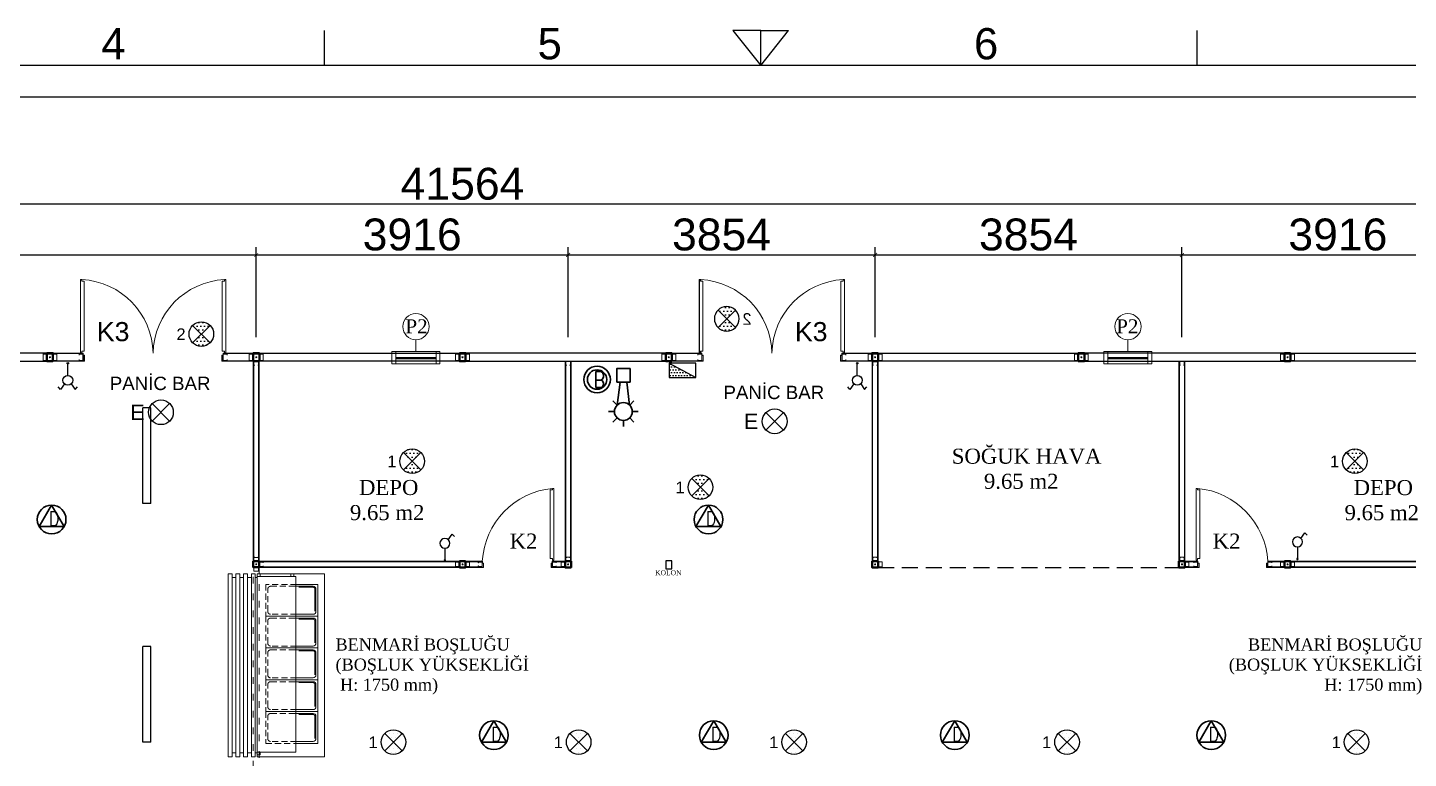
# Model space of a CAD drawing. Header units: millimetres. Extents: x 1111077 to 1166988, y 3220 to 42753.
# Drawn here: x 1129826 to 1147165, y 33489 to 42666 of the extents above; entities that cross this region are included whole.
import ezdxf

# ---------------------------------------------------------------- set-up
doc = ezdxf.new("R2010")
doc.units = ezdxf.units.MM
for name, pattern in [('ACISOWELD', [3, 2, -1]), ('HIDDEN', [9.525, 6.35, -3.175]), ('ÇİZGİ3', [30, 12, -18])]:
    doc.linetypes.add(name, pattern=pattern)
for name, color, linetype, lineweight in [('-DWG_DETAY1', 7, 'Continuous', 20), ('-DWG_DETAY2', 7, 'Continuous', 9), ('BRL ELM YAZI', 3, 'Continuous', 30), ('IC KAPILI 1050', 140, 'Continuous', 0), ('steel', 20, 'Continuous', 40), ('T.S.B-23.17-AKILLI ANALOG ADRESLi SIFIRLANABiLiR YANGIN iHBAR BUTONU', 32, 'Continuous', 30), ('T.S.B-23.19-AKILLI ANALOG ADRESLi ÇEVRiMDEN BESLEMELi FLASÖRLÜ YANGIN iHBAR SiRENi', 3, 'Continuous', 30), ('T.S.B-23.9-AKILLI ANALOG ADRESLi OPTiK DUMAN DEDEKTÖRÜ', 32, 'Continuous', 30), ('TEFRİS-M', 232, 'Continuous', 5), ('WALL INTERNAL', 7, 'Continuous', 50), ('yazi', 7, 'Continuous', 5), ('YAZİ', 7, 'Continuous', 5)]:
    doc.layers.add(name, color=color, linetype=linetype, lineweight=lineweight)
for name, color, linetype in [('ANTET', 7, 'Continuous'), ('BİRLEŞİM ELEMANLARI', 4, 'Continuous'), ('DIŞ PANEL', 21, 'Continuous'), ('DUVAR', 1, 'Continuous'), ('ELEKTRIK', 41, 'Continuous'), ('OLCU', 7, 'Continuous'), ('P1', 40, 'Continuous')]:
    doc.layers.add(name, color=color, linetype=linetype)
doc.styles.add('PREFI YAZI', font='arial.ttf', dxfattribs={"height": 1})
doc.styles.add('RomanSTA', font='')
doc.styles.get("Standard").update_dxf_attribs({"font": 'arial.ttf', "height": 400})
doc.styles.add('times', font='times.ttf')
doc.styles.add('YAZI', font='arial.ttf', dxfattribs={"height": 150})
doc.styles.add('YENI', font='arial.ttf', dxfattribs={"height": 1})
doc.styles.get('RomanSTA').set_extended_font_data('RomanSTA')
doc.dimstyles.new('STYLE3$0', dxfattribs={"dimtxt": 400, "dimasz": 50, "dimexe": 1, "dimexo": 1, "dimgap": 50, "dimtad": 1, "dimdec": 0, "dimdsep": 46, "dimtxsty": 'Standard', "dimblk": 'ARCHTICK', "dimcen": -50, "dimdle": 3, "dimclrd": 256, "dimclre": 256, "dimclrt": 2, "dimadec": 0, "dimazin": 2, "dimtp": 0.1, "dimtm": 0.1, "dimtfac": 0.71, "dimtdec": 0, "dimtmove": 0, "dimatfit": 3, "dimldrblk": 'ARCHTICK', "dimfxl": 1, "dimlwd": -1, "dimlwe": -1, "dimarcsym": 1})

# ---------------------------------------------------------------- blocks, each defined once
blk = doc.blocks.new('111')
at = {"layer": 'ANTET'}
for p, q in [((732388.8, 282540.8), (732388.8, 282679.8)), ((735298.9, 282679.8), (735113.6, 282679.8)), ((735113.6, 282679.8), (735299.8, 282448.2)), ((735298.9, 282540.8), (735298.9, 282679.8)), ((735298.9, 282679.8), (735484.2, 282679.8)), ((735299.8, 282448.2), (735484.2, 282679.8)), ((738209.9, 282540.8), (738209.9, 282679.8)), ((732388.8, 282540.8), (732388.8, 282633.5)), ((738209.9, 282540.8), (738209.9, 282633.5)), ((732388.8, 282448.2), (732388.8, 282540.8)), ((732388.8, 282448.2), (732388.8, 282540.8)), ((735298.9, 282448.2), (735298.9, 282540.8)), ((738209.9, 282448.2), (738209.9, 282540.8)), ((738209.9, 282448.2), (738209.9, 282540.8))]:
    blk.add_line(p, q, dxfattribs=at)
for points in [[(749849.2, 262653.3), (749848.6, 282446.4), (720748.5, 282446.4), (720749.1, 262653.3)], [(749638.7, 262863.9), (749638, 282235.8), (720959, 282235.8), (720959.7, 262863.9)]]:
    blk.add_lwpolyline(points, close=True, dxfattribs=at)
at = {"layer": 'ANTET', "style": 'YAZI'}
for s, p in [('4', (730900.4, 282488.7)), ('5', (733810.5, 282488.7)), ('6', (736721.5, 282488.7))]:
    blk.add_text(s, height=208.3, dxfattribs=at).set_placement(p)
blk.add_attdef('F.Mİ.06/B', (721224.6, 262201.2), '', height=185, dxfattribs=at)
at = {"layer": 'yazi', "color": 254, "style": 'PREFI YAZI'}
blk.add_attdef('XXXXXXXXXXXXXXXXXXXXXXXXXXXXXXXXXX', (722674.6, 265572.6), '', height=839.4, rotation=30.08477, dxfattribs=at)
at = {"layer": 'yazi', "style": 'YAZI'}
for tag, p, height in [('XXXXXXXXXXXXBAŞLIKXXXXXXXXX', (740195.6, 264450.6), 289.2), ('S.K.', (732813.6, 264499.9), 185), ('XXXXXXXXXXXXXXXXXXXXXX', (733838.4, 264346.7), 289.2), ('XXXXXXŞANTİYEXXXXXXX', (734306.4, 263935.8), 289.2), ('XXXXXXXXBİNA/TİPİXXXXXXXX', (741747.7, 263955), 185), ('M²', (748437.2, 263921.4), 243.5), ('H.V.Y.', (732813.6, 263060.3), 185), ('00.00.0000', (735828.1, 263060.3), 185), ('TM0900/0000', (740623.4, 263060.3), 185), ('REV01', (744283.8, 263060.3), 185), ('SAYFA', (748169.4, 262988.7), 185)]:
    blk.add_attdef(tag, p, '', height=height, dxfattribs=at)
blk = doc.blocks.new('DIŞ-DOLU-2514-G-B-(80)')
at = {"layer": 'DIŞ PANEL'}
blk.add_lwpolyline([(0, 100), (2514, 100), (2514, 0), (0, 0)], close=True, dxfattribs=at)
blk = doc.blocks.new('DIŞ İKİLİ KEP 80-60')
at = {"lineweight": 40}
blk.add_lwpolyline([(126, 94), (126, -6), (50, -6), (50, 94)], close=True, dxfattribs=at)
at = {"layer": 'BİRLEŞİM ELEMANLARI', "color": 6, "lineweight": 20}
for p, q in [((175, 82), (0, 82)), ((0, 2), (175, 2)), ((19, 82), (19, 84)), ((19, 2), (19, 0)), ((25, 79), (25, 87)), ((25, 5), (25, -3)), ((32, 82), (32, 84)), ((32, 2), (32, 0)), ((143, 82), (143, 84)), ((143, 2), (143, 0)), ((150, 79), (150, 87)), ((150, 5), (150, -3)), ((156, 82), (156, 84)), ((156, 2), (156, 0))]:
    blk.add_line(p, q, dxfattribs=at)
for points in [[(0, 0), (0, 84)], [(0, 84), (175, 84), (175, 0), (0, 0)]]:
    blk.add_lwpolyline(points, dxfattribs=at)
blk.add_circle((88, 42), 6.5, dxfattribs=at)
blk = doc.blocks.new('P2 600X400 VASİSTASLI (80)')
at = {"color": 253, "lineweight": 15}
for p, q in [((-40276, -7250), (-40276, -7267)), ((-39772, -7250), (-39772, -7267))]:
    blk.add_line(p, q, dxfattribs=at)
at = {"layer": 'P1', "lineweight": 15}
for p, q in [((-40024, -7042), (-40024, -7192)), ((-40326, -7192), (-39722, -7192)), ((-40326, -7346), (-40326, -7192)), ((-40276, -7192), (-39772, -7192)), ((-40276, -7346), (-40276, -7192)), ((-40276, -7265), (-39772, -7265)), ((-40276, -7269), (-39772, -7269)), ((-40276, -7278), (-39772, -7278)), ((-40276, -7282), (-39772, -7282)), ((-39772, -7192), (-39772, -7346)), ((-39722, -7192), (-39722, -7346)), ((-39722, -7346), (-40326, -7346)), ((-39772, -7346), (-40276, -7346))]:
    blk.add_line(p, q, dxfattribs=at)
blk.add_circle((-40024, -6878), 165, dxfattribs=at)
blk = doc.blocks.new('DIŞ-P2 PENCERELİ-2514-G-B-(80)')
at = {"layer": 'DIŞ PANEL'}
for p, q in [((0, 100), (2514, 100)), ((0, 0), (0, 100)), ((2514, 0), (0, 0)), ((2514, 100), (2514, 0))]:
    blk.add_line(p, q, dxfattribs=at)
blk.add_blockref('P2 600X400 VASİSTASLI (80)', (41991, 7311))
blk = doc.blocks.new('K3 1750X2035 (80)')
at = {"color": 171, "lineweight": 15}
for p, q in [((-50076, -8695), (-50076, -8707)), ((-50076, -8695), (-50026, -8695)), ((-50076, -8707), (-50075, -8707)), ((-50076, -8775), (-50076, -8763)), ((-50075, -8763), (-50076, -8763)), ((-50026, -8775), (-50076, -8775)), ((-50075, -8697), (-50027, -8697)), ((-50075, -8697), (-50075, -8707)), ((-50075, -8774), (-50075, -8763)), ((-50027, -8774), (-50075, -8774)), ((-50066, -8682), (-50066, -8683)), ((-50066, -8785), (-50066, -8783)), ((-50027, -8697), (-50027, -8774)), ((-50026, -8695), (-50026, -8775)), ((-48216, -8695), (-48266, -8695)), ((-48266, -8695), (-48266, -8775)), ((-48266, -8775), (-48216, -8775)), ((-48217, -8697), (-48265, -8697)), ((-48265, -8697), (-48265, -8774)), ((-48265, -8774), (-48217, -8774)), ((-48225, -8682), (-48225, -8683)), ((-48225, -8785), (-48225, -8783)), ((-48217, -8697), (-48217, -8707)), ((-48216, -8707), (-48217, -8707)), ((-48217, -8774), (-48217, -8763)), ((-48217, -8763), (-48216, -8763)), ((-48216, -8695), (-48216, -8707)), ((-48216, -8775), (-48216, -8763))]:
    blk.add_line(p, q, dxfattribs=at)
at = {"color": 151, "lineweight": 9}
for p, q in [((-50047, -8695), (-50047, -8683)), ((-50026, -8695), (-50047, -8695)), ((-50026, -8695), (-50047, -8695)), ((-48266, -8695), (-48245, -8695)), ((-48266, -8695), (-48245, -8695)), ((-48245, -8695), (-48245, -8683))]:
    blk.add_line(p, q, dxfattribs=at)
at = {"color": 171, "lineweight": 15, "elevation": 0}
for points in [[(-50040, -8666), (-50040, -8681), (-50058, -8681), (-50058, -7759), (-50040, -7759), (-50040, -7774), (-50041, -7774), (-50041, -7760), (-50057, -7760), (-50057, -8680), (-50041, -8680), (-50041, -8666)], [(-50056, -8680), (-50041, -8680), (-50041, -8660), (-50011, -8660), (-50011, -7780), (-50041, -7780), (-50041, -7760), (-50056, -7760), (-50056, -7761), (-50042, -7761), (-50042, -7781), (-50012, -7781), (-50012, -8659), (-50042, -8659), (-50042, -8679), (-50056, -8679)], [(-48235, -8680), (-48250, -8680), (-48250, -8660), (-48280, -8660), (-48280, -7780), (-48250, -7780), (-48250, -7760), (-48235, -7760), (-48235, -7761), (-48249, -7761), (-48249, -7781), (-48279, -7781), (-48279, -8659), (-48249, -8659), (-48249, -8679), (-48235, -8679)], [(-48252, -8666), (-48252, -8681), (-48234, -8681), (-48234, -7759), (-48252, -7759), (-48252, -7774), (-48250, -7774), (-48250, -7760), (-48235, -7760), (-48235, -8680), (-48250, -8680), (-48250, -8666)]]:
    blk.add_lwpolyline(points, close=True, dxfattribs=at)
for points in [[(-50066, -8682), (-50024, -8682), (-50024, -8710), (-50009, -8710), (-50009, -8785), (-50066, -8785)], [(-50066, -8783), (-50011, -8783), (-50011, -8711), (-50026, -8711), (-50026, -8683), (-50066, -8683)], [(-48225, -8682), (-48267, -8682), (-48267, -8710), (-48282, -8710), (-48282, -8785), (-48225, -8785)], [(-48225, -8783), (-48281, -8783), (-48281, -8711), (-48266, -8711), (-48266, -8683), (-48225, -8683)]]:
    blk.add_lwpolyline(points, dxfattribs=at)
at = {"color": 171, "lineweight": 15}
for centre, start, end in [((-50088, -8700), 1.1108, 87.0826), ((-48204, -8700), 92.9174, 178.8892)]:
    blk.add_arc(centre, 942, start, end, dxfattribs=at)
blk = doc.blocks.new('DIŞ-K3 KAPILI-2514-G-B-(80)')
at = {"layer": 'DIŞ PANEL'}
for points in [[(377, 100), (0, 100), (0, 0), (392, 0)], [(2122, 0), (2514, 0), (2514, 100), (2137, 100)]]:
    blk.add_lwpolyline(points, dxfattribs=at)
blk.add_blockref('K3 1750X2035 (80)', (50403, 8783))
blk = doc.blocks.new('İÇ-DOLU-2514-B-B-(60)')
at = {"color": 171, "lineweight": 15}
for p, q in [((50, 68), (0, 68)), ((0, 68), (0, 8)), ((0, 8), (50, 8)), ((48.8, 66.8), (1.2, 66.8)), ((1.2, 66.8), (1.2, 9.2)), ((1.2, 9.2), (48.8, 9.2)), ((48.8, 66.8), (48.8, 56)), ((50, 56), (48.8, 56)), ((48.8, 9.2), (48.8, 20)), ((48.8, 20), (50, 20)), ((50, 68), (50, 56)), ((50, 8), (50, 20)), ((2464, 68), (2514, 68)), ((2464, 68), (2464, 56)), ((2464, 56), (2465.2, 56)), ((2464, 8), (2464, 20)), ((2465.2, 20), (2464, 20)), ((2514, 8), (2464, 8)), ((2465.2, 66.8), (2512.8, 66.8)), ((2465.2, 66.8), (2465.2, 56)), ((2465.2, 9.2), (2465.2, 20)), ((2512.8, 9.2), (2465.2, 9.2)), ((2512.8, 66.8), (2512.8, 9.2)), ((2514, 68), (2514, 8))]:
    blk.add_line(p, q, dxfattribs=at)
at = {"lineweight": 9}
for points in [[(0, 68), (2514, 68), (2514, 76), (0, 76)], [(0, 8), (2514, 8), (2514, 0), (0, 0)]]:
    blk.add_lwpolyline(points, close=True, dxfattribs=at)
blk = doc.blocks.new('P1 800X1100 VASİSTASLI (60)')
at = {"color": 253, "lineweight": 15}
for p, q in [((-87298, 34938), (-87298, 34921)), ((-86594, 34938), (-86594, 34921))]:
    blk.add_line(p, q, dxfattribs=at)
at = {"layer": 'P1', "lineweight": 15}
for p, q in [((-86946, 35146), (-86946, 34996)), ((-87298, 34938), (-86594, 34938)), ((-87298, 34934), (-86594, 34934)), ((-87298, 34925), (-86594, 34925)), ((-87298, 34921), (-86594, 34921))]:
    blk.add_line(p, q, dxfattribs=at)
at = {"layer": 'P1', "lineweight": 15, "elevation": 0}
for points in [[(-87348, 34996), (-86544, 34996), (-86544, 34871), (-87348, 34871)], [(-87298, 34996), (-86594, 34996), (-86594, 34871), (-87298, 34871)]]:
    blk.add_lwpolyline(points, close=True, dxfattribs=at)
at = {"layer": 'P1', "lineweight": 15}
blk.add_circle((-86946, 35310), 165, dxfattribs=at)
blk = doc.blocks.new('DIŞ-P1 PENCERELİ-2514-G-B-(80)-2ÖZEL-1')
at = {"layer": 'DIŞ PANEL'}
for p, q in [((337795, 239684), (337795, 237170)), ((337895, 239684), (337795, 239684)), ((337895, 237170), (337895, 239684)), ((337795, 237170), (337895, 237170))]:
    blk.add_line(p, q, dxfattribs=at)
at = {"rotation": 90}
blk.add_blockref('P1 800X1100 VASİSTASLI (60)', (372778, 324963), dxfattribs=at)
blk = doc.blocks.new('İÇ KÖŞE KEP 60')
at = {"lineweight": 40, "elevation": 1364}
blk.add_lwpolyline([(70, 126), (70, 50), (-6, 50), (-6, 126)], close=True, dxfattribs=at)
at = {"layer": 'BİRLEŞİM ELEMANLARI', "color": 171, "lineweight": 20}
for p, q in [((5, 25, 1364), (-3, 25, 1364)), ((0, 118, 1364), (120, 118, 1364)), ((120, 58, 1364), (0, 58, 1364)), ((2, 32, 1364), (0, 32, 1364)), ((2, 18, 1364), (0, 18, 1364)), ((2, 0, 1364), (2, 56, 1364)), ((2, 31, 1364), (2, 19, 1364)), ((59, 25, 1364), (67, 25, 1364)), ((62, 0, 1364), (62, 56, 1364)), ((62, 32, 1364), (64, 32, 1364)), ((62, 31, 1364), (62, 19, 1364)), ((62, 18, 1364), (64, 18, 1364)), ((88, 118, 1364), (88, 120, 1364)), ((88, 58, 1364), (88, 56, 1364)), ((95, 115, 1364), (95, 123, 1364)), ((95, 61, 1364), (95, 53, 1364)), ((101, 118, 1364), (101, 120, 1364)), ((101, 58, 1364), (101, 56, 1364))]:
    blk.add_line(p, q, dxfattribs=at)
at = {"layer": 'BİRLEŞİM ELEMANLARI', "color": 171, "lineweight": 20, "elevation": 1364}
for points in [[(0, 56), (0, 120)], [(0, 120), (120, 120), (120, 56), (0, 56)]]:
    blk.add_lwpolyline(points, dxfattribs=at)
blk.add_lwpolyline([(0, 56), (64, 56), (64, 0), (0, 0)], close=True, dxfattribs=at)
at = {"layer": 'BİRLEŞİM ELEMANLARI', "color": 171, "lineweight": 20}
blk.add_circle((32, 88, 1364), 6.5, dxfattribs=at)
blk = doc.blocks.new('K2 875X2035 (60)')
at = {"color": 171, "lineweight": 15}
for p, q in [((-46938, -1303, 0), (-46888, -1303, 0)), ((-46938, -1303, 0), (-46938, -1315, 0)), ((-46938, -1315, 0), (-46937, -1315, 0)), ((-46938, -1363, 0), (-46938, -1351, 0)), ((-46937, -1351, 0), (-46938, -1351, 0)), ((-46888, -1363, 0), (-46938, -1363, 0)), ((-46937, -1304, 0), (-46890, -1304, 0)), ((-46937, -1304, 0), (-46937, -1315, 0)), ((-46937, -1362, 0), (-46937, -1351, 0)), ((-46890, -1362, 0), (-46937, -1362, 0)), ((-46929, -1293, 0), (-46929, -1295, 0)), ((-46929, -1372, 0), (-46929, -1371, 0)), ((-46890, -1304, 0), (-46890, -1362, 0)), ((-46888, -1303, 0), (-46888, -1363, 0)), ((-45958, -1303, 0), (-46008, -1303, 0)), ((-46008, -1303, 0), (-46008, -1363, 0)), ((-46008, -1363, 0), (-45958, -1363, 0)), ((-45960, -1304, 0), (-46007, -1304, 0)), ((-46007, -1304, 0), (-46007, -1362, 0)), ((-46007, -1362, 0), (-45960, -1362, 0)), ((-45968, -1293, 0), (-45968, -1295, 0)), ((-45968, -1372, 0), (-45968, -1371, 0)), ((-45960, -1304, 0), (-45960, -1315, 0)), ((-45958, -1315, 0), (-45960, -1315, 0)), ((-45960, -1362, 0), (-45960, -1351, 0)), ((-45960, -1351, 0), (-45958, -1351, 0)), ((-45958, -1303, 0), (-45958, -1315, 0)), ((-45958, -1363, 0), (-45958, -1351, 0))]:
    blk.add_line(p, q, dxfattribs=at)
at = {"color": 171, "lineweight": 15, "elevation": 0}
for points in [[(-46929, -1293), (-46887, -1293), (-46887, -1317), (-46872, -1317), (-46872, -1372), (-46929, -1372)], [(-46929, -1371), (-46873, -1371), (-46873, -1319), (-46888, -1319), (-46888, -1295), (-46929, -1295)], [(-45968, -1293), (-46010, -1293), (-46010, -1317), (-46025, -1317), (-46025, -1372), (-45968, -1372)], [(-45968, -1371), (-46023, -1371), (-46023, -1319), (-46008, -1319), (-46008, -1295), (-45968, -1295)]]:
    blk.add_lwpolyline(points, dxfattribs=at)
at = {"layer": 'IC KAPILI 1050', "color": 11, "lineweight": 15}
for p, q in [((-46907, -1279, 0), (-46907, -379, 0)), ((-46907, -379, 0), (-46892, -379, 0)), ((-46892, -379, 0), (-46892, -399, 0)), ((-46892, -399, 0), (-46862, -399, 0)), ((-46862, -399, 0), (-46862, -1259, 0)), ((-46892, -1279, 0), (-46907, -1279, 0)), ((-46862, -1259, 0), (-46892, -1259, 0)), ((-46892, -1259, 0), (-46892, -1279, 0))]:
    blk.add_line(p, q, dxfattribs=at)
blk.add_arc((-46982, -1349, 0), 974, 3.2612, 84.6805, dxfattribs=at)
blk = doc.blocks.new('İÇ-K2 KAPILI-1250-B-B-(60)')
at = {"color": 171, "lineweight": 15}
for p, q in [((50, 68), (0, 68)), ((0, 68), (0, 8)), ((0, 8), (50, 8)), ((49, 67), (1, 67)), ((1, 67), (1, 9)), ((1, 9), (49, 9)), ((49, 67), (49, 56)), ((50, 56), (49, 56)), ((49, 9), (49, 20)), ((49, 20), (50, 20)), ((50, 68), (50, 56)), ((50, 8), (50, 20)), ((1200, 68), (1250, 68)), ((1200, 68), (1200, 56)), ((1200, 56), (1201, 56)), ((1200, 8), (1200, 20)), ((1201, 20), (1200, 20)), ((1250, 8), (1200, 8)), ((1201, 67), (1249, 67)), ((1201, 67), (1201, 56)), ((1201, 9), (1201, 20)), ((1249, 9), (1201, 9)), ((1249, 67), (1249, 9)), ((1250, 68), (1250, 8))]:
    blk.add_line(p, q, dxfattribs=at)
at = {"lineweight": 9, "elevation": 0}
for points in [[(0, 68), (209, 68), (209, 76), (0, 76)], [(0, 8), (209, 8), (209, 0), (0, 0)], [(1250, 68), (1090, 68), (1090, 76), (1250, 76)], [(1250, 8), (1090, 8), (1090, 0), (1250, 0)]]:
    blk.add_lwpolyline(points, close=True, dxfattribs=at)
at = {"xscale": -1}
blk.add_blockref('K2 875X2035 (60)', (-45799, 1371), dxfattribs=at)
blk = doc.blocks.new('İÇ İKİLİ KEP 60')
at = {"lineweight": 40}
blk.add_lwpolyline([(126, 70), (126, -6), (50, -6), (50, 70)], close=True, dxfattribs=at)
at = {"layer": 'BİRLEŞİM ELEMANLARI', "color": 171, "lineweight": 20}
for p, q in [((175, 62), (0, 62)), ((0, 2), (175, 2)), ((19, 62), (19, 64)), ((19, 2), (19, 0)), ((25, 59), (25, 67)), ((25, 5), (25, -3)), ((32, 62), (32, 64)), ((32, 2), (32, 0)), ((143, 62), (143, 64)), ((143, 2), (143, 0)), ((150, 59), (150, 67)), ((150, 5), (150, -3)), ((156, 62), (156, 64)), ((156, 2), (156, 0))]:
    blk.add_line(p, q, dxfattribs=at)
for points in [[(0, 0), (0, 64)], [(0, 64), (175, 64), (175, 0), (0, 0)]]:
    blk.add_lwpolyline(points, dxfattribs=at)
blk.add_circle((88, 32), 6.5, dxfattribs=at)
blk = doc.blocks.new('C TİPİ ARM (KAFESLİ)')
at = {"layer": 'ELEKTRIK'}
h = blk.add_hatch(dxfattribs=at)
h.set_pattern_fill('DOTS', color=256, scale=53.768384, style=0)
h.set_pattern_definition([(0, (-13266.97, -14769.9), (42.67865, 85.3573), [0, -85.3573])])
h.paths.add_polyline_path([(199, 199, 0.414214), (-199, 199), (0, 0)])
h.paths.add_polyline_path([(199, -199), (0, 0), (-199, -199, 0.414214)])
for p, q in [((-199, -199), (199, 199)), ((-199, 199), (199, -199))]:
    blk.add_line(p, q, dxfattribs=at)
blk.add_circle((0, 0), 281, dxfattribs=at)
at = {"layer": 'ELEKTRIK', "linetype": 'Continuous', "style": 'YENI'}
blk.add_text('2', height=267, dxfattribs=at).set_placement((-568, -137))
blk = doc.blocks.new('KOMÜTATÖR')
at = {"layer": 'ELEKTRIK'}
for p, q in [((372, 0), (22, 0)), ((631, 106), (801, 225)), ((801, 225), (728, 293)), ((631, -106), (801, -225)), ((801, -225), (728, -293))]:
    blk.add_line(p, q, dxfattribs=at)
for centre, radius in [((0, 0), 21.8), ((523, 0), 151)]:
    blk.add_circle(centre, radius, dxfattribs=at)
blk = doc.blocks.new('SİGORTA KUTUSU')
at = {"layer": 'ELEKTRIK'}
h = blk.add_hatch(dxfattribs=at)
h.set_pattern_fill('DOTS', color=256, scale=64, style=0)
h.set_pattern_definition([(0, (67836.5, -251052.69), (50.8, 101.6), [0, -101.6])])
h.paths.add_polyline_path([(-10, 0), (944, 0), (944, 510)])
blk.add_line((954, 510), (0, 0), dxfattribs=at)
blk.add_lwpolyline([(0, 510), (954, 510), (954, 0), (0, 0)], close=True, dxfattribs=at)
blk = doc.blocks.new('C TİPİ ARM')
at = {"layer": 'ELEKTRIK'}
h = blk.add_hatch(dxfattribs=at)
h.set_pattern_fill('DOTS', color=256, scale=53.768384, style=0)
h.set_pattern_definition([(0, (-13266.97, -14769.9), (42.67865, 85.3573), [0, -85.3573])])
h.paths.add_polyline_path([(199, 199, 0.414214), (-199, 199), (0, 0)])
h.paths.add_polyline_path([(199, -199), (0, 0), (-199, -199, 0.414214)])
for p, q in [((-199, -199), (199, 199)), ((-199, 199), (199, -199))]:
    blk.add_line(p, q, dxfattribs=at)
blk.add_circle((0, 0), 281, dxfattribs=at)
at = {"layer": 'ELEKTRIK', "linetype": 'Continuous', "style": 'YENI'}
blk.add_text('1', height=267, dxfattribs=at).set_placement((-568, -137))
blk = doc.blocks.new('ANAHTAR')
at = {"layer": 'ELEKTRIK'}
for p, q in [((-62, 214), (-205, 214)), ((44, 257), (114, 306)), ((114, 306), (84, 334))]:
    blk.add_line(p, q, dxfattribs=at)
for centre, radius in [((-214, 214), 8.92), ((0, 214), 61.9)]:
    blk.add_circle(centre, radius, dxfattribs=at)
blk = doc.blocks.new('GN-11')
at = {"layer": '-DWG_DETAY1', "color": 0}
blk.add_lwpolyline([(0, -32), (0, -54), (33, -54), (33, -32)], dxfattribs=at)
for points in [[(28, -52), (5, -52, -0.414214), (2, -49), (2, -32, -0.414214)], [(31, -32), (31, -49, -0.414214), (28, -52)]]:
    blk.add_lwpolyline(points, format="xyb", dxfattribs=at)
at = {"layer": '-DWG_DETAY1', "color": 0, "const_width": 1}
blk.add_lwpolyline([(30, -34), (30, -48.8, -0.414214), (27.8, -51), (5, -51)], format="xyb", dxfattribs=at)
at = {"layer": '-DWG_DETAY2', "color": 0, "linetype": 'HIDDEN'}
for points in [[(33, 0), (0, 0), (0, -32)], [(33, -32), (33, 0)]]:
    blk.add_lwpolyline(points, dxfattribs=at)
blk.add_lwpolyline([(2, -32), (2, -5, -0.414214), (5, -2), (28, -2, -0.414214), (31, -5), (31, -32, -0.414214)], format="xyb", dxfattribs=at)
blk = doc.blocks.new('A$C1A42620E')
at = {"layer": '-DWG_DETAY1', "color": 254}
for points in [[(700, -950), (700, 950), (0, 950), (0, -950)], [(300, -900), (300, 920), (700, 920), (700, -900)], [(320, 920), (320, 950), (350, 950), (350, 920)], [(670, 920), (670, 950), (700, 950), (700, 920)], [(760, -950), (720, -950), (720, 950), (760, 950)], [(840, -950), (800, -950), (800, 950), (840, 950)], [(920, -950), (880, -950), (880, 950), (920, 950)], [(1000, -950), (960, -950), (960, 950), (1000, 950)], [(670, -930), (670, -900), (700, -900), (700, -930)]]:
    blk.add_lwpolyline(points, close=True, dxfattribs=at)
for points in [[(720, 910), (700, 910)], [(800, 910), (760, 910)], [(880, 910), (840, 910)], [(960, 910), (920, 910)], [(720, -910), (700, -910)], [(800, -910), (760, -910)], [(880, -910), (840, -910)], [(960, -910), (920, -910)]]:
    blk.add_lwpolyline(points, dxfattribs=at)
at = {"layer": '-DWG_DETAY1', "color": 254, "extrusion": (0, 0, -1), "xscale": 10, "yscale": 10, "zscale": -10, "rotation": 90.00000000000001}
for p in [(-610, 510), (-610, 180), (-610, -150), (-610, -480), (-610, -810)]:
    blk.add_blockref('GN-11', p, dxfattribs=at)
blk = doc.blocks.new('_ARCHTICK')
at = {"color": 0, "linetype": 'ByBlock', "const_width": 0.15}
blk.add_lwpolyline([(-0.5, -0.5), (0.5, 0.5)], dxfattribs=at)
blk = doc.blocks.new('*D50')
at = {"layer": 'DEFPOINTS', "color": 0, "ltscale": 20, "transparency": 16777216}
for p in [(1132697, 39811), (1114505, 38578, -703), (1132697, 38578, -703)]:
    blk.add_point(p, dxfattribs=at)
at = {"layer": 'OLCU', "ltscale": 20, "transparency": 16777216}
for p, q in [((1114505, 38778), (1114505, 39911)), ((1132697, 38778), (1132697, 39911)), ((1114405, 39811), (1132797, 39811))]:
    blk.add_line(p, q, dxfattribs=at)
at = {"layer": 'OLCU', "ltscale": 20, "transparency": 16777216, "xscale": 50, "yscale": 50, "zscale": 50, "rotation": 180}
blk.add_blockref('_ARCHTICK', (1114505, 39811), dxfattribs=at)
at = {"layer": 'OLCU', "ltscale": 20, "transparency": 16777216, "xscale": 50, "yscale": 50, "zscale": 50}
blk.add_blockref('_ARCHTICK', (1132697, 39811), dxfattribs=at)
at = {"layer": 'OLCU', "color": 2, "ltscale": 20, "transparency": 16777216, "insert": (1123601, 40066), "char_height": 400, "attachment_point": 5}
blk.add_mtext('18192', dxfattribs=at)
blk = doc.blocks.new('*D51')
at = {"layer": 'DEFPOINTS', "color": 0, "ltscale": 20, "transparency": 16777216}
for p in [(1136613, 39811), (1132697, 38578, -703), (1136613, 38578, -703)]:
    blk.add_point(p, dxfattribs=at)
at = {"layer": 'OLCU', "ltscale": 20, "transparency": 16777216}
for p, q in [((1132697, 38778), (1132697, 39911)), ((1136613, 38778), (1136613, 39911)), ((1132597, 39811), (1136713, 39811))]:
    blk.add_line(p, q, dxfattribs=at)
at = {"layer": 'OLCU', "ltscale": 20, "transparency": 16777216, "xscale": 50, "yscale": 50, "zscale": 50, "rotation": 180}
blk.add_blockref('_ARCHTICK', (1132697, 39811), dxfattribs=at)
at = {"layer": 'OLCU', "ltscale": 20, "transparency": 16777216, "xscale": 50, "yscale": 50, "zscale": 50}
blk.add_blockref('_ARCHTICK', (1136613, 39811), dxfattribs=at)
at = {"layer": 'OLCU', "color": 2, "ltscale": 20, "transparency": 16777216, "insert": (1134655, 40066), "char_height": 400, "attachment_point": 5}
blk.add_mtext('3916', dxfattribs=at)
blk = doc.blocks.new('*D52')
at = {"layer": 'DEFPOINTS', "color": 0, "ltscale": 20, "transparency": 16777216}
for p in [(1140467, 39811), (1136613, 38578, -703), (1140467, 38578, -703)]:
    blk.add_point(p, dxfattribs=at)
at = {"layer": 'OLCU', "ltscale": 20, "transparency": 16777216}
for p, q in [((1136613, 38778), (1136613, 39911)), ((1140467, 38778), (1140467, 39911)), ((1136513, 39811), (1140567, 39811))]:
    blk.add_line(p, q, dxfattribs=at)
at = {"layer": 'OLCU', "ltscale": 20, "transparency": 16777216, "xscale": 50, "yscale": 50, "zscale": 50, "rotation": 180}
blk.add_blockref('_ARCHTICK', (1136613, 39811), dxfattribs=at)
at = {"layer": 'OLCU', "ltscale": 20, "transparency": 16777216, "xscale": 50, "yscale": 50, "zscale": 50}
blk.add_blockref('_ARCHTICK', (1140467, 39811), dxfattribs=at)
at = {"layer": 'OLCU', "color": 2, "ltscale": 20, "transparency": 16777216, "insert": (1138540, 40066), "char_height": 400, "attachment_point": 5}
blk.add_mtext('3854', dxfattribs=at)
blk = doc.blocks.new('*D53')
at = {"layer": 'DEFPOINTS', "color": 0, "ltscale": 20, "transparency": 16777216}
for p in [(1144321, 39811), (1140467, 38578, -703), (1144321, 38578, -703)]:
    blk.add_point(p, dxfattribs=at)
at = {"layer": 'OLCU', "ltscale": 20, "transparency": 16777216}
for p, q in [((1140467, 38778), (1140467, 39911)), ((1144321, 38778), (1144321, 39911)), ((1140367, 39811), (1144421, 39811))]:
    blk.add_line(p, q, dxfattribs=at)
at = {"layer": 'OLCU', "ltscale": 20, "transparency": 16777216, "xscale": 50, "yscale": 50, "zscale": 50, "rotation": 180}
blk.add_blockref('_ARCHTICK', (1140467, 39811), dxfattribs=at)
at = {"layer": 'OLCU', "ltscale": 20, "transparency": 16777216, "xscale": 50, "yscale": 50, "zscale": 50}
blk.add_blockref('_ARCHTICK', (1144321, 39811), dxfattribs=at)
at = {"layer": 'OLCU', "color": 2, "ltscale": 20, "transparency": 16777216, "insert": (1142394, 40066), "char_height": 400, "attachment_point": 5}
blk.add_mtext('3854', dxfattribs=at)
blk = doc.blocks.new('*D54')
at = {"layer": 'DEFPOINTS', "color": 0, "ltscale": 20, "transparency": 16777216}
for p in [(1148237, 39811), (1144321, 38578, -703), (1148237, 38578, -703)]:
    blk.add_point(p, dxfattribs=at)
at = {"layer": 'OLCU', "ltscale": 20, "transparency": 16777216}
for p, q in [((1144321, 38778), (1144321, 39911)), ((1148237, 38778), (1148237, 39911)), ((1144221, 39811), (1148337, 39811))]:
    blk.add_line(p, q, dxfattribs=at)
at = {"layer": 'OLCU', "ltscale": 20, "transparency": 16777216, "xscale": 50, "yscale": 50, "zscale": 50, "rotation": 180}
blk.add_blockref('_ARCHTICK', (1144321, 39811), dxfattribs=at)
at = {"layer": 'OLCU', "ltscale": 20, "transparency": 16777216, "xscale": 50, "yscale": 50, "zscale": 50}
blk.add_blockref('_ARCHTICK', (1148237, 39811), dxfattribs=at)
at = {"layer": 'OLCU', "color": 2, "ltscale": 20, "transparency": 16777216, "insert": (1146279, 40066), "char_height": 400, "attachment_point": 5}
blk.add_mtext('3916', dxfattribs=at)
blk = doc.blocks.new('*D56')
at = {"layer": 'DEFPOINTS', "color": 0, "ltscale": 20, "transparency": 16777216}
for p in [(1114505, 40449), (1114505, 39196), (1156069, 39196)]:
    blk.add_point(p, dxfattribs=at)
at = {"layer": 'OLCU', "ltscale": 20, "transparency": 16777216}
for p, q in [((1156169, 40449), (1114405, 40449)), ((1114505, 39396), (1114505, 40549)), ((1156069, 39396), (1156069, 40549))]:
    blk.add_line(p, q, dxfattribs=at)
at = {"layer": 'OLCU', "ltscale": 20, "transparency": 16777216, "xscale": 50, "yscale": 50, "zscale": 50, "rotation": 180}
blk.add_blockref('_ARCHTICK', (1114505, 40449), dxfattribs=at)
at = {"layer": 'OLCU', "ltscale": 20, "transparency": 16777216, "xscale": 50, "yscale": 50, "zscale": 50}
blk.add_blockref('_ARCHTICK', (1156069, 40449), dxfattribs=at)
at = {"layer": 'OLCU', "color": 2, "ltscale": 20, "transparency": 16777216, "insert": (1135287, 40703), "char_height": 400, "attachment_point": 5}
blk.add_mtext('41564', dxfattribs=at)
blk = doc.blocks.new('EXIT LIGHT')
at = {"layer": 'ELEKTRIK'}
for points in [[(530, 308), (312, 89)], [(312, 308), (530, 89)]]:
    blk.add_lwpolyline(points, dxfattribs=at)
blk.add_circle((421, 199), 155, dxfattribs=at)
at = {"layer": 'ELEKTRIK', "style": 'YENI'}
blk.add_text('E', height=192, dxfattribs=at).set_placement((36, 103, 41973))
blk = doc.blocks.new('T.S.B-23.9-AKILLI ANALOG ADRESLi OPTiK DUMAN DEDEKTÖRÜ')
at = {"layer": 'T.S.B-23.9-AKILLI ANALOG ADRESLi OPTiK DUMAN DEDEKTÖRÜ', "color": 1}
for p, q in [((0, 18), (-15.7, -8.8)), ((0, 18), (15.7, -8.8)), ((15.7, -8.8), (-15.7, -8.8))]:
    blk.add_line(p, q, dxfattribs=at)
blk.add_circle((0, 0), 18, dxfattribs=at)
at = {"layer": 'T.S.B-23.9-AKILLI ANALOG ADRESLi OPTiK DUMAN DEDEKTÖRÜ', "color": 1, "style": 'RomanSTA', "width": 0.8}
blk.add_text('D', height=18, dxfattribs=at).set_placement((-3.4, -8))
blk = doc.blocks.new('T.S.B-23.19-AKILLI ANALOG ADRESLi ÇEVRiMDEN BESLEMELi FLASÖRLÜ YANGIN iHBAR SiRENi')
at = {"layer": 'T.S.B-23.19-AKILLI ANALOG ADRESLi ÇEVRiMDEN BESLEMELi FLASÖRLÜ YANGIN iHBAR SiRENi'}
for p, q in [((0, 651), (0, 726)), ((-113, 539), (-188, 539)), ((-80, 618), (-133, 671)), ((80, 618), (133, 671)), ((112, 539), (187, 539)), ((-80, 459), (-133, 406)), ((-42, 169), (-78, 458)), ((42, 169), (78, 458)), ((80, 459), (133, 406))]:
    blk.add_line(p, q, dxfattribs=at)
blk.add_lwpolyline([(-84, 169), (84, 169), (84, 0), (-84, 0)], close=True, dxfattribs=at)
blk.add_circle((0, 539), 112, dxfattribs=at)
blk = doc.blocks.new('T.S.B-23.17-AKILLI ANALOG ADRESLi SIFIRLANABiLiR YANGIN iHBAR BUTONU')
at = {"layer": 'T.S.B-23.17-AKILLI ANALOG ADRESLi SIFIRLANABiLiR YANGIN iHBAR BUTONU'}
for radius in [16.7, 12.2]:
    blk.add_circle((0, 0), radius, dxfattribs=at)
at = {"layer": 'T.S.B-23.17-AKILLI ANALOG ADRESLi SIFIRLANABiLiR YANGIN iHBAR BUTONU', "style": 'RomanSTA', "width": 0.8}
blk.add_text('B', height=20, dxfattribs=at).set_placement((-4.3, -9.9, 1627))
blk = doc.blocks.new('LED BAND ARMATÜR')
at = {"layer": 'ELEKTRIK'}
for p, q in [((0, 75), (0, -25)), ((1200, 75), (0, 75)), ((1200, 75), (1200, -25)), ((1200, -25), (0, -25))]:
    blk.add_line(p, q, dxfattribs=at)

msp = doc.modelspace()

# ---------------------------------------------------------------- linework, layer by layer
at = {"ltscale": 5, "elevation": 0}
msp.add_lwpolyline([(1137915.5, 35971.7), (1137839.5, 35971.7), (1137839.5, 35871.7), (1137915.5, 35871.7)], close=True, dxfattribs=at)
at = {"layer": 'ELEKTRIK', "linetype": 'ACISOWELD', "ltscale": 100, "elevation": 0}
msp.add_lwpolyline([(1140505.5, 35888.2), (1144283.5, 35888.2)], dxfattribs=at)
at = {"layer": 'TEFRİS-M', "color": 6, "linetype": 'ÇİZGİ3', "lineweight": 0, "ltscale": 7, "elevation": 0}
msp.add_lwpolyline([(1132735.5, 33374.2), (1132659.5, 33374.2), (1132659.5, 35888.2), (1132735.5, 35888.2)], close=True, dxfattribs=at)

# ---------------------------------------------------------------- block references
at = {"xscale": -1}
for name, p, rotation in [('DIŞ İKİLİ KEP 80-60', (1130195, 38484.2), 359.9999999999999), ('DIŞ İKİLİ KEP 80-60', (1135375, 38484.2), 359.9999999999999), ('DIŞ İKİLİ KEP 80-60', (1137965, 38484.2), 359.9999999999999), ('İÇ İKİLİ KEP 60', (1132665.5, 35838.7), 269.9999999999999), ('İÇ KÖŞE KEP 60', (1136525.5, 35894.2, -1364.1), 269.9999999999999), ('İÇ İKİLİ KEP 60', (1145735, 35894.2), 359.9999999999999)]:
    msp.add_blockref(name, p, dxfattribs=dict(at, rotation=rotation))
for name, p in [('DIŞ İKİLİ KEP 80-60', (1132610, 38484.2)), ('DIŞ İKİLİ KEP 80-60', (1140380, 38484.2)), ('DIŞ İKİLİ KEP 80-60', (1142970, 38484.2)), ('DIŞ İKİLİ KEP 80-60', (1145560, 38484.2)), ('İÇ İKİLİ KEP 60', (1135200, 35894.2))]:
    msp.add_blockref(name, p)
at = {"rotation": 90}
for p in [(1140555.5, 35894.2, -1364.1), (1144409.5, 35894.2, -1364.1)]:
    msp.add_blockref('İÇ KÖŞE KEP 60', p, dxfattribs=at)
at = {"layer": 'DUVAR', "lineweight": 5}
ref = msp.add_blockref('111', (-245154.8, -489511.3), dxfattribs=dict(at, xscale=1.882481461705298, yscale=1.882481461705298, zscale=1.882481461705298))
ref.add_attrib('XXXXXXXXXXXXXXXXXXXXXXXXXXXXXXXXXX', 'PREFİ PREFABRİK YAPI A.Ş Her hakkı mahfuzdur.', (1115266.6, 8481.8), dxfattribs={"layer": 'yazi', "color": 254, "true_color": 0xe5e5e5, "height": 1580.102, "rotation": 30.08477, "style": 'PREFI YAZI'})
at = {"layer": 'ELEKTRIK', "rotation": 269.9999999999999}
for name, p in [('DIŞ-P1 PENCERELİ-2514-G-B-(80)-2ÖZEL-1', (890385.8, 376372.9)), ('LED BAND ARMATÜR', (1131298.7, 37891.4)), ('LED BAND ARMATÜR', (1131298.7, 34894))]:
    msp.add_blockref(name, p, dxfattribs=at)
at = {"layer": 'ELEKTRIK'}
for name, p, xscale, yscale, zscale, rotation in [('C TİPİ ARM (KAFESLİ)', (1138604.9, 39009.5), -0.5500000002793967, 0.5500000002793967, 0.5500000002793966, 359.9999999999999), ('KOMÜTATÖR', (1130331.3, 38451), 0.4090500000165775, 0.4090500000165775, 0.4090500000165775, 269.9999999999999), ('SİGORTA KUTUSU', (1138216.3, 38274.4), -0.3499999999999999, 0.3499999999999999, 0.3499999999999998, 359.9999999999999), ('KOMÜTATÖR', (1140244.2, 38451), 0.4090500000165775, 0.4090500000165775, 0.4090500000165775, 269.9999999999999)]:
    msp.add_blockref(name, p, dxfattribs=dict(at, xscale=xscale, yscale=yscale, zscale=zscale, rotation=rotation))
at = {"layer": 'ELEKTRIK', "xscale": 0.5500000002793967, "yscale": 0.5500000002793967, "zscale": 0.5500000002793967}
for name, p in [('C TİPİ ARM (KAFESLİ)', (1132007.8, 38817.7)), ('C TİPİ ARM', (1134655.5, 37221.2)), ('C TİPİ ARM', (1146492.9, 37221.2)), ('C TİPİ ARM', (1138274.9, 36894.9)), ('C TİPİ ARM', (1134419.9, 33693.5)), ('C TİPİ ARM', (1136746.1, 33693.5)), ('C TİPİ ARM', (1139451.2, 33693.5)), ('C TİPİ ARM', (1142878.2, 33693.5)), ('C TİPİ ARM', (1146514.1, 33693.5))]:
    msp.add_blockref(name, p, dxfattribs=at)
at = {"layer": 'ELEKTRIK', "xscale": -1, "rotation": 269.9999999999999}
for p in [(1134851.5, 36190.7), (1145557.9, 36207.8)]:
    msp.add_blockref('ANAHTAR', p, dxfattribs=at)
at = {"layer": 'ELEKTRIK', "ltscale": 5, "xscale": -1.21, "yscale": 1.21, "zscale": 1.21, "rotation": 359.9999999999999}
msp.add_blockref('A$C1A42620E', (1133555.5, 34658.2), dxfattribs=at)
at = {"layer": 'steel', "ltscale": 5}
for p in [(1131079.8, 37636.3, 703.3), (1138786.1, 37523, 703.3)]:
    msp.add_blockref('EXIT LIGHT', p, dxfattribs=at)
at = {"layer": 'T.S.B-23.17-AKILLI ANALOG ADRESLi SIFIRLANABiLiR YANGIN iHBAR BUTONU', "lineweight": 30, "xscale": -10, "yscale": 10, "zscale": 10, "rotation": 180}
msp.add_blockref('T.S.B-23.17-AKILLI ANALOG ADRESLi SIFIRLANABiLiR YANGIN iHBAR BUTONU', (1136976.9, 38246.8, 703.3), dxfattribs=at)
at = {"layer": 'T.S.B-23.19-AKILLI ANALOG ADRESLi ÇEVRiMDEN BESLEMELi FLASÖRLÜ YANGIN iHBAR SiRENi', "lineweight": 30, "xscale": -1, "rotation": 180}
msp.add_blockref('T.S.B-23.19-AKILLI ANALOG ADRESLi ÇEVRiMDEN BESLEMELi FLASÖRLÜ YANGIN iHBAR SiRENi', (1137307.5, 38383.9, 703.3), dxfattribs=at)
at = {"layer": 'T.S.B-23.9-AKILLI ANALOG ADRESLi OPTiK DUMAN DEDEKTÖRÜ', "color": 1, "lineweight": 30, "xscale": 10, "yscale": 10, "zscale": 10}
for p in [(1130128.2, 36489, 703.3), (1138376, 36489, 703.3), (1135681.5, 33781.4, 703.3), (1138441.6, 33781.4, 703.3), (1141469, 33781.4, 703.3), (1144689.3, 33781.4, 703.3)]:
    msp.add_blockref('T.S.B-23.9-AKILLI ANALOG ADRESLi OPTiK DUMAN DEDEKTÖRÜ', p, dxfattribs=at)
at = {"layer": 'WALL INTERNAL', "xscale": -1}
for name, p, rotation in [('DIŞ-K3 KAPILI-2514-G-B-(80)', (1132659.5, 38478.2), 359.9999999999999), ('DIŞ-K3 KAPILI-2514-G-B-(80)', (1140429.5, 38478.2), 359.9999999999999), ('DIŞ-P2 PENCERELİ-2514-G-B-(80)', (1145609.5, 38478.2), 359.9999999999999), ('DIŞ-DOLU-2514-G-B-(80)', (1137839.5, 38478.2), 359.9999999999999), ('İÇ-DOLU-2514-B-B-(60)', (1132735.5, 38478.2), 90), ('İÇ-DOLU-2514-B-B-(60)', (1140505.5, 38478.2), 90), ('İÇ-DOLU-2514-B-B-(60)', (1144359.5, 38478.2), 90), ('İÇ-K2 KAPILI-1250-B-B-(60)', (1145609.5, 35888.2), 359.9999999999999), ('İÇ-DOLU-2514-B-B-(60)', (1145685.5, 35964.2), 180)]:
    msp.add_blockref(name, p, dxfattribs=dict(at, rotation=rotation))
at = {"layer": 'WALL INTERNAL'}
for name, p in [('DIŞ-P2 PENCERELİ-2514-G-B-(80)', (1132735.5, 38478.2)), ('DIŞ-DOLU-2514-G-B-(80)', (1140505.5, 38478.2)), ('DIŞ-DOLU-2514-G-B-(80)', (1145685.5, 38478.2)), ('İÇ-K2 KAPILI-1250-B-B-(60)', (1135325.5, 35888.2))]:
    msp.add_blockref(name, p, dxfattribs=at)
for p, rotation in [((1136575.5, 38478.2), 269.9999999999999), ((1135249.5, 35964.2), 179.9999999999999)]:
    msp.add_blockref('İÇ-DOLU-2514-B-B-(60)', p, dxfattribs=dict(at, rotation=rotation))

# ---------------------------------------------------------------- texts
at = {"lineweight": 0, "char_height": 174.916, "width": 4361.315}
for insert, attachment_point in [((1134570.5, 39003.2), 1), ((1143774.5, 39003.2), 3)]:
    msp.add_mtext('{\\fGeorgia|b0|i0|c162|p18;P2}', dxfattribs=dict(at, insert=insert, attachment_point=attachment_point))
at = {"linetype": 'ByBlock', "lineweight": 5}
for s, insert, char_height, width, attachment_point in [('\\pi1478.6;{\\fGeorgia|b0|i0|c162|p18;SOĞUK HAVA\\P\\pi1882.1;9.65 m2}', (1139952.6, 37378.8), 188.953, 4711.297, 1), ('\\pi1996.5;{\\fGeorgia|b0|i0|c162|p18;DEPO\\P\\pi1882.1;9.65 m2}', (1131991.3, 36985.8), 188.953, 4711.297, 1), ('\\pi1996.5;{\\fGeorgia|b0|i0|c162|p18;DEPO\\P\\pi1882.1;9.65 m2}', (1144480.5, 36984.4), 188.953, 4711.297, 1), ('{\\fGeorgia|b0|i0|c162|p18;K2}', (1135879, 36312.6), 188.953, 4711.297, 1), ('{\\fGeorgia|b0|i0|c162|p18;K2}', (1145055.9, 36312.6), 188.953, 4711.297, 3), ('{\\fGeorgia|b0|i0|c162|p18;BENMARİ BOŞLUĞU\\P(BOŞLUK YÜKSEKLİĞİ\\P H: 1750 mm)}', (1133692.9, 34994.9), 151.162, 3769.038, 1), ('{\\fGeorgia|b0|i0|c162|p18;BENMARİ BOŞLUĞU\\P(BOŞLUK YÜKSEKLİĞİ\\P H: 1750 mm)}', (1147339.1, 34994.9), 151.162, 3769.038, 3)]:
    msp.add_mtext(s, dxfattribs=dict(at, insert=insert, char_height=char_height, width=width, attachment_point=attachment_point))
at = {"layer": 'BRL ELM YAZI', "color": 7, "style": 'times'}
msp.add_text('KOLON', height=61.8, rotation=359.99999, dxfattribs=at).set_placement((1137706.6, 35789.9))
at = {"layer": 'YAZİ', "lineweight": 0, "style": 'YENI'}
for p in [(1130695, 38728.6), (1139460.5, 38728.6)]:
    msp.add_text('K3', height=240, rotation=359.99999, dxfattribs=at).set_placement(p)
for p in [(1130857.7, 38114.6, 703.3), (1138564, 38001.3, 703.3)]:
    msp.add_text('PANİC BAR', height=168, dxfattribs=at).set_placement(p)

# ---------------------------------------------------------------- dimensions: what is measured, and where the dimension line sits
at = {"layer": 'OLCU', "ltscale": 20}
for base, p1, p2, picture, middle in [((1114505.5, 40448.5, 703.3), (1156069.5, 39195.8, 703.3), (1114505.5, 39195.8, 703.3), '*D56', (1135287.5, 40702.8, 703.3)), ((1132697.5, 39811.5, 703.3), (1114505.5, 38578.2), (1132697.5, 38578.2), '*D50', (1123601.5, 40065.7, 703.3)), ((1136613.5, 39811.5, 703.3), (1132697.5, 38578.2), (1136613.5, 38578.2), '*D51', (1134655.5, 40065.8, 703.3)), ((1140467.5, 39811.5, 703.3), (1136613.5, 38578.2), (1140467.5, 38578.2), '*D52', (1138540.5, 40065.8, 703.3)), ((1144321.5, 39811.5, 703.3), (1140467.5, 38578.2), (1144321.5, 38578.2), '*D53', (1142394.5, 40065.8, 703.3)), ((1148237.5, 39811.5, 703.3), (1144321.5, 38578.2), (1148237.5, 38578.2), '*D54', (1146279.5, 40065.8, 703.3))]:
    dim = msp.add_linear_dim(base=base, p1=p1, p2=p2, dimstyle='STYLE3$0', override={"dimexe": 100, "dimexo": 200, "dimdle": 100, "dimtmove": 1}, dxfattribs=at)
    dim.commit()
    dim.dimension.update_dxf_attribs({"geometry": picture, "text_midpoint": middle})

doc.saveas('drawing.dxf')
